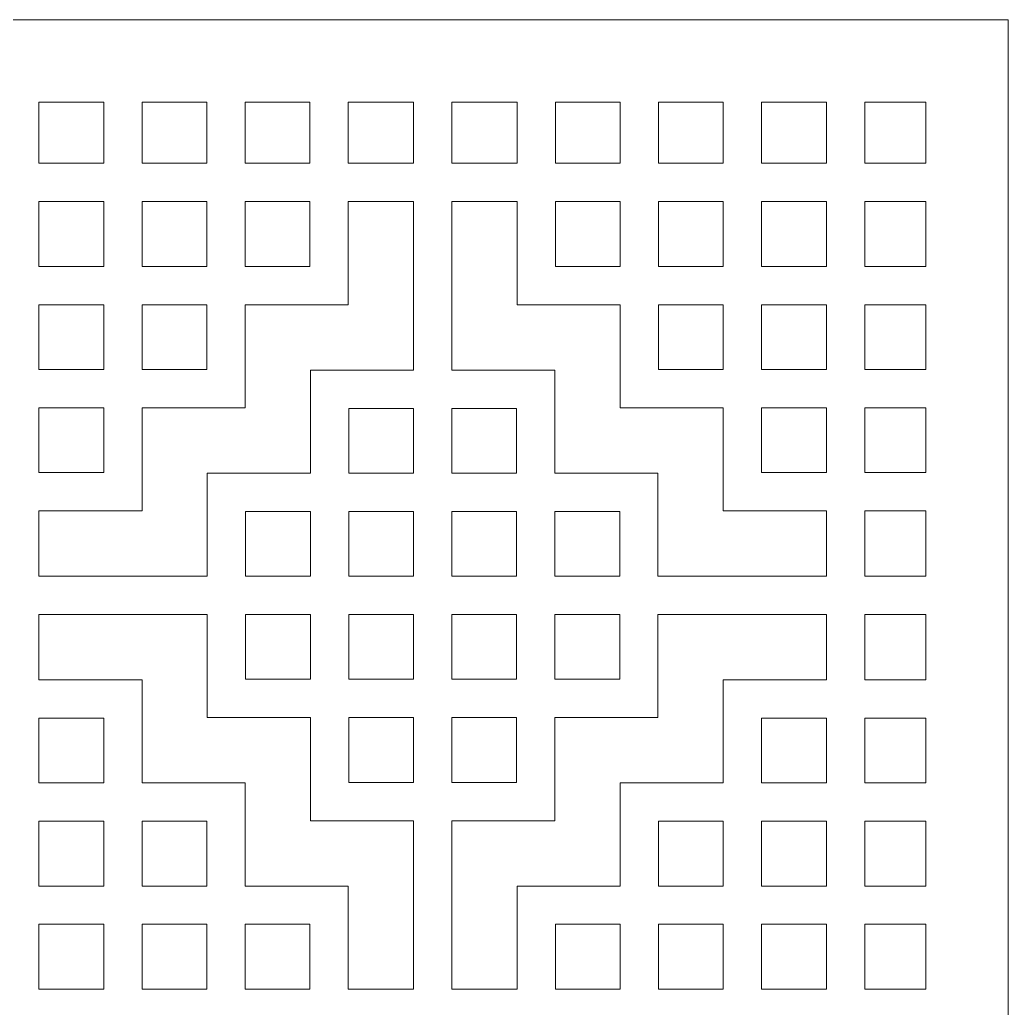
# Model space of a CAD drawing. Header units: centimetres. Extents: x -14.3 to -1.9, y 3.5 to 9.5.
# Drawn here: x -11.345 to -8.343, y 6.497 to 9.5 of the extents above; entities that cross this region are included whole.
import ezdxf

# ---------------------------------------------------------------- set-up
doc = ezdxf.new("R2010")
doc.units = ezdxf.units.CM
doc.header["$MEASUREMENT"] = 0
doc.layers.add('layer 1', color=7, linetype='Continuous')

msp = doc.modelspace()

# ---------------------------------------------------------------- linework, layer by layer
at = {"layer": 'layer 1', "color": 250, "lineweight": 9}
for points, knots in [([(-14.34773, 9.5), (-14.34773, 9.5), (-8.3426, 9.5), (-8.3426, 9.5), (-8.3426, 9.5), (-8.3426, 9.5), (-8.3426, 3.49487), (-8.3426, 3.49487), (-8.3426, 3.49487), (-8.3426, 3.49487), (-14.34773, 3.49487), (-14.34773, 3.49487), (-14.34773, 3.49487), (-14.34773, 3.49487), (-14.34773, 9.5), (-14.34773, 9.5)], [0, 0, 0, 0, 0.2, 0.2, 0.2, 0.2, 0.4, 0.4, 0.4, 0.4, 0.6, 0.6, 0.6, 0.6, 1, 1, 1, 1]), ([(-11.28699, 9.24979), (-11.28699, 9.24979), (-11.28699, 9.06394), (-11.28699, 9.06394), (-11.28699, 9.06394), (-11.28699, 9.06394), (-11.09019, 9.06394), (-11.09019, 9.06394), (-11.09019, 9.06394), (-11.09019, 9.06394), (-11.09019, 9.24979), (-11.09019, 9.24979), (-11.09019, 9.24979), (-11.09019, 9.24979), (-11.28699, 9.24979), (-11.28699, 9.24979)], [0, 0, 0, 0, 0.2, 0.2, 0.2, 0.2, 0.4, 0.4, 0.4, 0.4, 0.6, 0.6, 0.6, 0.6, 1, 1, 1, 1]), ([(-10.97386, 9.24979), (-10.97386, 9.24979), (-10.97386, 9.06394), (-10.97386, 9.06394), (-10.97386, 9.06394), (-10.97386, 9.06394), (-10.77706, 9.06394), (-10.77706, 9.06394), (-10.77706, 9.06394), (-10.77706, 9.06394), (-10.77706, 9.24979), (-10.77706, 9.24979), (-10.77706, 9.24979), (-10.77706, 9.24979), (-10.97386, 9.24979), (-10.97386, 9.24979)], [0, 0, 0, 0, 0.2, 0.2, 0.2, 0.2, 0.4, 0.4, 0.4, 0.4, 0.6, 0.6, 0.6, 0.6, 1, 1, 1, 1]), ([(-10.66073, 9.24979), (-10.66073, 9.24979), (-10.66073, 9.06394), (-10.66073, 9.06394), (-10.66073, 9.06394), (-10.66073, 9.06394), (-10.46393, 9.06394), (-10.46393, 9.06394), (-10.46393, 9.06394), (-10.46393, 9.06394), (-10.46393, 9.24979), (-10.46393, 9.24979), (-10.46393, 9.24979), (-10.46393, 9.24979), (-10.66073, 9.24979), (-10.66073, 9.24979)], [0, 0, 0, 0, 0.2, 0.2, 0.2, 0.2, 0.4, 0.4, 0.4, 0.4, 0.6, 0.6, 0.6, 0.6, 1, 1, 1, 1]), ([(-10.3476, 9.24979), (-10.3476, 9.24979), (-10.3476, 9.06394), (-10.3476, 9.06394), (-10.3476, 9.06394), (-10.3476, 9.06394), (-10.14916, 9.06394), (-10.14916, 9.06394), (-10.14916, 9.06394), (-10.14916, 9.06394), (-10.14916, 9.24979), (-10.14916, 9.24979), (-10.14916, 9.24979), (-10.14916, 9.24979), (-10.3476, 9.24979), (-10.3476, 9.24979)], [0, 0, 0, 0, 0.2, 0.2, 0.2, 0.2, 0.4, 0.4, 0.4, 0.4, 0.6, 0.6, 0.6, 0.6, 1, 1, 1, 1]), ([(-10.03283, 9.24979), (-10.03283, 9.24979), (-10.03283, 9.06394), (-10.03283, 9.06394), (-10.03283, 9.06394), (-10.03283, 9.06394), (-9.83436, 9.06394), (-9.83436, 9.06394), (-9.83436, 9.06394), (-9.83436, 9.06394), (-9.83436, 9.24979), (-9.83436, 9.24979), (-9.83436, 9.24979), (-9.83436, 9.24979), (-10.03283, 9.24979), (-10.03283, 9.24979)], [0, 0, 0, 0, 0.2, 0.2, 0.2, 0.2, 0.4, 0.4, 0.4, 0.4, 0.6, 0.6, 0.6, 0.6, 1, 1, 1, 1]), ([(-9.71803, 9.24979), (-9.71803, 9.24979), (-9.71803, 9.06394), (-9.71803, 9.06394), (-9.71803, 9.06394), (-9.71803, 9.06394), (-9.52123, 9.06394), (-9.52123, 9.06394), (-9.52123, 9.06394), (-9.52123, 9.06394), (-9.52123, 9.24979), (-9.52123, 9.24979), (-9.52123, 9.24979), (-9.52123, 9.24979), (-9.71803, 9.24979), (-9.71803, 9.24979)], [0, 0, 0, 0, 0.2, 0.2, 0.2, 0.2, 0.4, 0.4, 0.4, 0.4, 0.6, 0.6, 0.6, 0.6, 1, 1, 1, 1]), ([(-9.40491, 9.24979), (-9.40491, 9.24979), (-9.40491, 9.06394), (-9.40491, 9.06394), (-9.40491, 9.06394), (-9.40491, 9.06394), (-9.20811, 9.06394), (-9.20811, 9.06394), (-9.20811, 9.06394), (-9.20811, 9.06394), (-9.20811, 9.24979), (-9.20811, 9.24979), (-9.20811, 9.24979), (-9.20811, 9.24979), (-9.40491, 9.24979), (-9.40491, 9.24979)], [0, 0, 0, 0, 0.2, 0.2, 0.2, 0.2, 0.4, 0.4, 0.4, 0.4, 0.6, 0.6, 0.6, 0.6, 1, 1, 1, 1]), ([(-9.09178, 9.24979), (-9.09178, 9.24979), (-9.09178, 9.06394), (-9.09178, 9.06394), (-9.09178, 9.06394), (-9.09178, 9.06394), (-8.89499, 9.06394), (-8.89499, 9.06394), (-8.89499, 9.06394), (-8.89499, 9.06394), (-8.89499, 9.24979), (-8.89499, 9.24979), (-8.89499, 9.24979), (-8.89499, 9.24979), (-9.09178, 9.24979), (-9.09178, 9.24979)], [0, 0, 0, 0, 0.2, 0.2, 0.2, 0.2, 0.4, 0.4, 0.4, 0.4, 0.6, 0.6, 0.6, 0.6, 1, 1, 1, 1]), ([(-8.77865, 9.24979), (-8.77865, 9.24979), (-8.77865, 9.06394), (-8.77865, 9.06394), (-8.77865, 9.06394), (-8.77865, 9.06394), (-8.59281, 9.06394), (-8.59281, 9.06394), (-8.59281, 9.06394), (-8.59281, 9.06394), (-8.59281, 9.24979), (-8.59281, 9.24979), (-8.59281, 9.24979), (-8.59281, 9.24979), (-8.77865, 9.24979), (-8.77865, 9.24979)], [0, 0, 0, 0, 0.2, 0.2, 0.2, 0.2, 0.4, 0.4, 0.4, 0.4, 0.6, 0.6, 0.6, 0.6, 1, 1, 1, 1]), ([(-10.71725, 8.1229), (-10.71725, 8.1229), (-10.46229, 8.1229), (-10.46229, 8.1229), (-10.46229, 8.1229), (-10.46229, 8.1229), (-10.46229, 8.37786), (-10.46229, 8.37786), (-10.46229, 8.37786), (-10.46229, 8.37786), (-10.46229, 8.43602), (-10.46229, 8.43602), (-10.46229, 8.43602), (-10.46229, 8.43602), (-10.40412, 8.43602), (-10.40412, 8.43602), (-10.40412, 8.43602), (-10.40412, 8.43602), (-10.14916, 8.43602), (-10.14916, 8.43602), (-10.14916, 8.43602), (-10.14916, 8.43602), (-10.14916, 8.94761), (-10.14916, 8.94761), (-10.14916, 8.94761), (-10.14916, 8.94761), (-10.3476, 8.94761), (-10.3476, 8.94761), (-10.3476, 8.94761), (-10.3476, 8.94761), (-10.3476, 8.94759), (-10.3476, 8.94759), (-10.3476, 8.94759), (-10.3476, 8.94759), (-10.3476, 8.69263), (-10.3476, 8.69263), (-10.3476, 8.69263), (-10.3476, 8.69263), (-10.3476, 8.63447), (-10.3476, 8.63447), (-10.3476, 8.63447), (-10.3476, 8.63447), (-10.40577, 8.63447), (-10.40577, 8.63447), (-10.40577, 8.63447), (-10.40577, 8.63447), (-10.66073, 8.63447), (-10.66073, 8.63447), (-10.66073, 8.63447), (-10.66073, 8.63447), (-10.66073, 8.3795), (-10.66073, 8.3795), (-10.66073, 8.3795), (-10.66073, 8.3795), (-10.66073, 8.32134), (-10.66073, 8.32134), (-10.66073, 8.32134), (-10.66073, 8.32134), (-10.7189, 8.32134), (-10.7189, 8.32134), (-10.7189, 8.32134), (-10.7189, 8.32134), (-10.97386, 8.32134), (-10.97386, 8.32134), (-10.97386, 8.32134), (-10.97386, 8.32134), (-10.97386, 8.06638), (-10.97386, 8.06638), (-10.97386, 8.06638), (-10.97386, 8.06638), (-10.97386, 8.00821), (-10.97386, 8.00821), (-10.97386, 8.00821), (-10.97386, 8.00821), (-11.03202, 8.00821), (-11.03202, 8.00821), (-11.03202, 8.00821), (-11.03202, 8.00821), (-11.28699, 8.00821), (-11.28699, 8.00821), (-11.28699, 8.00821), (-11.28699, 8.00821), (-11.287, 8.00821), (-11.287, 8.00821), (-11.287, 8.00821), (-11.287, 8.00821), (-11.287, 7.80977), (-11.287, 7.80977), (-11.287, 7.80977), (-11.287, 7.80977), (-10.77542, 7.80977), (-10.77542, 7.80977), (-10.77542, 7.80977), (-10.77542, 7.80977), (-10.77542, 8.06473), (-10.77542, 8.06473), (-10.77542, 8.06473), (-10.77542, 8.06473), (-10.77542, 8.1229), (-10.77542, 8.1229), (-10.77542, 8.1229), (-10.77542, 8.1229), (-10.71725, 8.1229), (-10.71725, 8.1229)], [0, 0, 0, 0, 0.037037, 0.037037, 0.037037, 0.037037, 0.0740741, 0.0740741, 0.0740741, 0.0740741, 0.1111111, 0.1111111, 0.1111111, 0.1111111, 0.1481481, 0.1481481, 0.1481481, 0.1481481, 0.1851852, 0.1851852, 0.1851852, 0.1851852, 0.2222222, 0.2222222, 0.2222222, 0.2222222, 0.2592593, 0.2592593, 0.2592593, 0.2592593, 0.2962963, 0.2962963, 0.2962963, 0.2962963, 0.3333333, 0.3333333, 0.3333333, 0.3333333, 0.3703704, 0.3703704, 0.3703704, 0.3703704, 0.4074074, 0.4074074, 0.4074074, 0.4074074, 0.4444444, 0.4444444, 0.4444444, 0.4444444, 0.4814815, 0.4814815, 0.4814815, 0.4814815, 0.5185185, 0.5185185, 0.5185185, 0.5185185, 0.5555556, 0.5555556, 0.5555556, 0.5555556, 0.5925926, 0.5925926, 0.5925926, 0.5925926, 0.6296296, 0.6296296, 0.6296296, 0.6296296, 0.6666667, 0.6666667, 0.6666667, 0.6666667, 0.7037037, 0.7037037, 0.7037037, 0.7037037, 0.7407407, 0.7407407, 0.7407407, 0.7407407, 0.7777778, 0.7777778, 0.7777778, 0.7777778, 0.8148148, 0.8148148, 0.8148148, 0.8148148, 0.8518519, 0.8518519, 0.8518519, 0.8518519, 0.8888889, 0.8888889, 0.8888889, 0.8888889, 0.9259259, 0.9259259, 0.9259259, 0.9259259, 1, 1, 1, 1]), ([(-11.28699, 8.94759), (-11.28699, 8.94759), (-11.28699, 8.7508), (-11.28699, 8.7508), (-11.28699, 8.7508), (-11.28699, 8.7508), (-11.09019, 8.7508), (-11.09019, 8.7508), (-11.09019, 8.7508), (-11.09019, 8.7508), (-11.09019, 8.94759), (-11.09019, 8.94759), (-11.09019, 8.94759), (-11.09019, 8.94759), (-11.28699, 8.94759), (-11.28699, 8.94759)], [0, 0, 0, 0, 0.2, 0.2, 0.2, 0.2, 0.4, 0.4, 0.4, 0.4, 0.6, 0.6, 0.6, 0.6, 1, 1, 1, 1]), ([(-10.77706, 8.94759), (-10.77706, 8.94759), (-10.97386, 8.94759), (-10.97386, 8.94759), (-10.97386, 8.94759), (-10.97386, 8.94759), (-10.97386, 8.7508), (-10.97386, 8.7508), (-10.97386, 8.7508), (-10.97386, 8.7508), (-10.77706, 8.7508), (-10.77706, 8.7508), (-10.77706, 8.7508), (-10.77706, 8.7508), (-10.77706, 8.94759), (-10.77706, 8.94759)], [0, 0, 0, 0, 0.2, 0.2, 0.2, 0.2, 0.4, 0.4, 0.4, 0.4, 0.6, 0.6, 0.6, 0.6, 1, 1, 1, 1]), ([(-10.46393, 8.94759), (-10.46393, 8.94759), (-10.66073, 8.94759), (-10.66073, 8.94759), (-10.66073, 8.94759), (-10.66073, 8.94759), (-10.66073, 8.7508), (-10.66073, 8.7508), (-10.66073, 8.7508), (-10.66073, 8.7508), (-10.46393, 8.7508), (-10.46393, 8.7508), (-10.46393, 8.7508), (-10.46393, 8.7508), (-10.46393, 8.94759), (-10.46393, 8.94759)], [0, 0, 0, 0, 0.2, 0.2, 0.2, 0.2, 0.4, 0.4, 0.4, 0.4, 0.6, 0.6, 0.6, 0.6, 1, 1, 1, 1]), ([(-9.7197, 8.1229), (-9.7197, 8.1229), (-9.46474, 8.1229), (-9.46474, 8.1229), (-9.46474, 8.1229), (-9.46474, 8.1229), (-9.40657, 8.1229), (-9.40657, 8.1229), (-9.40657, 8.1229), (-9.40657, 8.1229), (-9.40657, 8.06473), (-9.40657, 8.06473), (-9.40657, 8.06473), (-9.40657, 8.06473), (-9.40657, 7.80977), (-9.40657, 7.80977), (-9.40657, 7.80977), (-9.40657, 7.80977), (-8.89499, 7.80977), (-8.89499, 7.80977), (-8.89499, 7.80977), (-8.89499, 7.80977), (-8.89499, 8.00821), (-8.89499, 8.00821), (-8.89499, 8.00821), (-8.89499, 8.00821), (-9.14994, 8.00821), (-9.14994, 8.00821), (-9.14994, 8.00821), (-9.14994, 8.00821), (-9.20811, 8.00821), (-9.20811, 8.00821), (-9.20811, 8.00821), (-9.20811, 8.00821), (-9.20811, 8.06638), (-9.20811, 8.06638), (-9.20811, 8.06638), (-9.20811, 8.06638), (-9.20811, 8.32134), (-9.20811, 8.32134), (-9.20811, 8.32134), (-9.20811, 8.32134), (-9.46307, 8.32134), (-9.46307, 8.32134), (-9.46307, 8.32134), (-9.46307, 8.32134), (-9.52123, 8.32134), (-9.52123, 8.32134), (-9.52123, 8.32134), (-9.52123, 8.32134), (-9.52123, 8.3795), (-9.52123, 8.3795), (-9.52123, 8.3795), (-9.52123, 8.3795), (-9.52123, 8.63447), (-9.52123, 8.63447), (-9.52123, 8.63447), (-9.52123, 8.63447), (-9.7762, 8.63447), (-9.7762, 8.63447), (-9.7762, 8.63447), (-9.7762, 8.63447), (-9.83436, 8.63447), (-9.83436, 8.63447), (-9.83436, 8.63447), (-9.83436, 8.63447), (-9.83436, 8.69263), (-9.83436, 8.69263), (-9.83436, 8.69263), (-9.83436, 8.69263), (-9.83436, 8.94759), (-9.83436, 8.94759), (-9.83436, 8.94759), (-9.83436, 8.94759), (-9.83436, 8.94761), (-9.83436, 8.94761), (-9.83436, 8.94761), (-9.83436, 8.94761), (-10.03283, 8.94761), (-10.03283, 8.94761), (-10.03283, 8.94761), (-10.03283, 8.94761), (-10.03283, 8.43602), (-10.03283, 8.43602), (-10.03283, 8.43602), (-10.03283, 8.43602), (-9.77787, 8.43602), (-9.77787, 8.43602), (-9.77787, 8.43602), (-9.77787, 8.43602), (-9.7197, 8.43602), (-9.7197, 8.43602), (-9.7197, 8.43602), (-9.7197, 8.43602), (-9.7197, 8.37786), (-9.7197, 8.37786), (-9.7197, 8.37786), (-9.7197, 8.37786), (-9.7197, 8.1229), (-9.7197, 8.1229)], [0, 0, 0, 0, 0.0384615, 0.0384615, 0.0384615, 0.0384615, 0.0769231, 0.0769231, 0.0769231, 0.0769231, 0.1153846, 0.1153846, 0.1153846, 0.1153846, 0.1538462, 0.1538462, 0.1538462, 0.1538462, 0.1923077, 0.1923077, 0.1923077, 0.1923077, 0.2307692, 0.2307692, 0.2307692, 0.2307692, 0.2692308, 0.2692308, 0.2692308, 0.2692308, 0.3076923, 0.3076923, 0.3076923, 0.3076923, 0.3461538, 0.3461538, 0.3461538, 0.3461538, 0.3846154, 0.3846154, 0.3846154, 0.3846154, 0.4230769, 0.4230769, 0.4230769, 0.4230769, 0.4615385, 0.4615385, 0.4615385, 0.4615385, 0.5, 0.5, 0.5, 0.5, 0.5384615, 0.5384615, 0.5384615, 0.5384615, 0.5769231, 0.5769231, 0.5769231, 0.5769231, 0.6153846, 0.6153846, 0.6153846, 0.6153846, 0.6538462, 0.6538462, 0.6538462, 0.6538462, 0.6923077, 0.6923077, 0.6923077, 0.6923077, 0.7307692, 0.7307692, 0.7307692, 0.7307692, 0.7692308, 0.7692308, 0.7692308, 0.7692308, 0.8076923, 0.8076923, 0.8076923, 0.8076923, 0.8461538, 0.8461538, 0.8461538, 0.8461538, 0.8846154, 0.8846154, 0.8846154, 0.8846154, 0.9230769, 0.9230769, 0.9230769, 0.9230769, 1, 1, 1, 1]), ([(-9.52123, 8.94759), (-9.52123, 8.94759), (-9.71803, 8.94759), (-9.71803, 8.94759), (-9.71803, 8.94759), (-9.71803, 8.94759), (-9.71803, 8.7508), (-9.71803, 8.7508), (-9.71803, 8.7508), (-9.71803, 8.7508), (-9.52123, 8.7508), (-9.52123, 8.7508), (-9.52123, 8.7508), (-9.52123, 8.7508), (-9.52123, 8.94759), (-9.52123, 8.94759)], [0, 0, 0, 0, 0.2, 0.2, 0.2, 0.2, 0.4, 0.4, 0.4, 0.4, 0.6, 0.6, 0.6, 0.6, 1, 1, 1, 1]), ([(-9.20811, 8.94759), (-9.20811, 8.94759), (-9.40491, 8.94759), (-9.40491, 8.94759), (-9.40491, 8.94759), (-9.40491, 8.94759), (-9.40491, 8.7508), (-9.40491, 8.7508), (-9.40491, 8.7508), (-9.40491, 8.7508), (-9.20811, 8.7508), (-9.20811, 8.7508), (-9.20811, 8.7508), (-9.20811, 8.7508), (-9.20811, 8.94759), (-9.20811, 8.94759)], [0, 0, 0, 0, 0.2, 0.2, 0.2, 0.2, 0.4, 0.4, 0.4, 0.4, 0.6, 0.6, 0.6, 0.6, 1, 1, 1, 1]), ([(-8.89499, 8.7508), (-8.89499, 8.7508), (-8.89499, 8.94759), (-8.89499, 8.94759), (-8.89499, 8.94759), (-8.89499, 8.94759), (-9.09178, 8.94759), (-9.09178, 8.94759), (-9.09178, 8.94759), (-9.09178, 8.94759), (-9.09178, 8.7508), (-9.09178, 8.7508), (-9.09178, 8.7508), (-9.09178, 8.7508), (-8.89499, 8.7508), (-8.89499, 8.7508)], [0, 0, 0, 0, 0.2, 0.2, 0.2, 0.2, 0.4, 0.4, 0.4, 0.4, 0.6, 0.6, 0.6, 0.6, 1, 1, 1, 1]), ([(-8.59281, 8.94759), (-8.59281, 8.94759), (-8.77865, 8.94759), (-8.77865, 8.94759), (-8.77865, 8.94759), (-8.77865, 8.94759), (-8.77865, 8.7508), (-8.77865, 8.7508), (-8.77865, 8.7508), (-8.77865, 8.7508), (-8.59281, 8.7508), (-8.59281, 8.7508), (-8.59281, 8.7508), (-8.59281, 8.7508), (-8.59281, 8.94759), (-8.59281, 8.94759)], [0, 0, 0, 0, 0.2, 0.2, 0.2, 0.2, 0.4, 0.4, 0.4, 0.4, 0.6, 0.6, 0.6, 0.6, 1, 1, 1, 1]), ([(-11.28699, 8.63447), (-11.28699, 8.63447), (-11.28699, 8.43767), (-11.28699, 8.43767), (-11.28699, 8.43767), (-11.28699, 8.43767), (-11.09019, 8.43767), (-11.09019, 8.43767), (-11.09019, 8.43767), (-11.09019, 8.43767), (-11.09019, 8.63447), (-11.09019, 8.63447), (-11.09019, 8.63447), (-11.09019, 8.63447), (-11.28699, 8.63447), (-11.28699, 8.63447)], [0, 0, 0, 0, 0.2, 0.2, 0.2, 0.2, 0.4, 0.4, 0.4, 0.4, 0.6, 0.6, 0.6, 0.6, 1, 1, 1, 1]), ([(-10.97386, 8.63447), (-10.97386, 8.63447), (-10.97386, 8.43767), (-10.97386, 8.43767), (-10.97386, 8.43767), (-10.97386, 8.43767), (-10.77706, 8.43767), (-10.77706, 8.43767), (-10.77706, 8.43767), (-10.77706, 8.43767), (-10.77706, 8.63447), (-10.77706, 8.63447), (-10.77706, 8.63447), (-10.77706, 8.63447), (-10.97386, 8.63447), (-10.97386, 8.63447)], [0, 0, 0, 0, 0.2, 0.2, 0.2, 0.2, 0.4, 0.4, 0.4, 0.4, 0.6, 0.6, 0.6, 0.6, 1, 1, 1, 1]), ([(-9.20811, 8.43767), (-9.20811, 8.43767), (-9.20811, 8.63447), (-9.20811, 8.63447), (-9.20811, 8.63447), (-9.20811, 8.63447), (-9.40491, 8.63447), (-9.40491, 8.63447), (-9.40491, 8.63447), (-9.40491, 8.63447), (-9.40491, 8.43767), (-9.40491, 8.43767), (-9.40491, 8.43767), (-9.40491, 8.43767), (-9.20811, 8.43767), (-9.20811, 8.43767)], [0, 0, 0, 0, 0.2, 0.2, 0.2, 0.2, 0.4, 0.4, 0.4, 0.4, 0.6, 0.6, 0.6, 0.6, 1, 1, 1, 1]), ([(-8.89499, 8.43767), (-8.89499, 8.43767), (-8.89499, 8.63447), (-8.89499, 8.63447), (-8.89499, 8.63447), (-8.89499, 8.63447), (-9.09178, 8.63447), (-9.09178, 8.63447), (-9.09178, 8.63447), (-9.09178, 8.63447), (-9.09178, 8.43767), (-9.09178, 8.43767), (-9.09178, 8.43767), (-9.09178, 8.43767), (-8.89499, 8.43767), (-8.89499, 8.43767)], [0, 0, 0, 0, 0.2, 0.2, 0.2, 0.2, 0.4, 0.4, 0.4, 0.4, 0.6, 0.6, 0.6, 0.6, 1, 1, 1, 1]), ([(-8.59281, 8.63447), (-8.59281, 8.63447), (-8.77865, 8.63447), (-8.77865, 8.63447), (-8.77865, 8.63447), (-8.77865, 8.63447), (-8.77865, 8.43767), (-8.77865, 8.43767), (-8.77865, 8.43767), (-8.77865, 8.43767), (-8.59281, 8.43767), (-8.59281, 8.43767), (-8.59281, 8.43767), (-8.59281, 8.43767), (-8.59281, 8.63447), (-8.59281, 8.63447)], [0, 0, 0, 0, 0.2, 0.2, 0.2, 0.2, 0.4, 0.4, 0.4, 0.4, 0.6, 0.6, 0.6, 0.6, 1, 1, 1, 1]), ([(-11.28699, 8.32134), (-11.28699, 8.32134), (-11.28699, 8.12454), (-11.28699, 8.12454), (-11.28699, 8.12454), (-11.28699, 8.12454), (-11.09019, 8.12454), (-11.09019, 8.12454), (-11.09019, 8.12454), (-11.09019, 8.12454), (-11.09019, 8.32134), (-11.09019, 8.32134), (-11.09019, 8.32134), (-11.09019, 8.32134), (-11.28699, 8.32134), (-11.28699, 8.32134)], [0, 0, 0, 0, 0.2, 0.2, 0.2, 0.2, 0.4, 0.4, 0.4, 0.4, 0.6, 0.6, 0.6, 0.6, 1, 1, 1, 1]), ([(-10.34596, 8.1229), (-10.34596, 8.1229), (-10.14916, 8.1229), (-10.14916, 8.1229), (-10.14916, 8.1229), (-10.14916, 8.1229), (-10.14916, 8.31969), (-10.14916, 8.31969), (-10.14916, 8.31969), (-10.14916, 8.31969), (-10.34596, 8.31969), (-10.34596, 8.31969), (-10.34596, 8.31969), (-10.34596, 8.31969), (-10.34596, 8.1229), (-10.34596, 8.1229)], [0, 0, 0, 0, 0.2, 0.2, 0.2, 0.2, 0.4, 0.4, 0.4, 0.4, 0.6, 0.6, 0.6, 0.6, 1, 1, 1, 1]), ([(-10.03283, 8.1229), (-10.03283, 8.1229), (-9.83603, 8.1229), (-9.83603, 8.1229), (-9.83603, 8.1229), (-9.83603, 8.1229), (-9.83603, 8.1229), (-9.83603, 8.1229), (-9.83603, 8.1229), (-9.83603, 8.1229), (-9.83603, 8.31969), (-9.83603, 8.31969), (-9.83603, 8.31969), (-9.83603, 8.31969), (-10.03283, 8.31969), (-10.03283, 8.31969), (-10.03283, 8.31969), (-10.03283, 8.31969), (-10.03283, 8.1229), (-10.03283, 8.1229)], [0, 0, 0, 0, 0.1666667, 0.1666667, 0.1666667, 0.1666667, 0.3333333, 0.3333333, 0.3333333, 0.3333333, 0.5, 0.5, 0.5, 0.5, 0.6666667, 0.6666667, 0.6666667, 0.6666667, 1, 1, 1, 1]), ([(-8.89499, 8.12454), (-8.89499, 8.12454), (-8.89499, 8.32134), (-8.89499, 8.32134), (-8.89499, 8.32134), (-8.89499, 8.32134), (-9.09178, 8.32134), (-9.09178, 8.32134), (-9.09178, 8.32134), (-9.09178, 8.32134), (-9.09178, 8.12454), (-9.09178, 8.12454), (-9.09178, 8.12454), (-9.09178, 8.12454), (-8.89499, 8.12454), (-8.89499, 8.12454)], [0, 0, 0, 0, 0.2, 0.2, 0.2, 0.2, 0.4, 0.4, 0.4, 0.4, 0.6, 0.6, 0.6, 0.6, 1, 1, 1, 1]), ([(-8.59281, 8.32134), (-8.59281, 8.32134), (-8.77865, 8.32134), (-8.77865, 8.32134), (-8.77865, 8.32134), (-8.77865, 8.32134), (-8.77865, 8.12454), (-8.77865, 8.12454), (-8.77865, 8.12454), (-8.77865, 8.12454), (-8.59281, 8.12454), (-8.59281, 8.12454), (-8.59281, 8.12454), (-8.59281, 8.12454), (-8.59281, 8.32134), (-8.59281, 8.32134)], [0, 0, 0, 0, 0.2, 0.2, 0.2, 0.2, 0.4, 0.4, 0.4, 0.4, 0.6, 0.6, 0.6, 0.6, 1, 1, 1, 1]), ([(-10.46229, 7.80977), (-10.46229, 7.80977), (-10.46229, 8.00657), (-10.46229, 8.00657), (-10.46229, 8.00657), (-10.46229, 8.00657), (-10.65909, 8.00657), (-10.65909, 8.00657), (-10.65909, 8.00657), (-10.65909, 8.00657), (-10.65909, 7.80977), (-10.65909, 7.80977), (-10.65909, 7.80977), (-10.65909, 7.80977), (-10.46229, 7.80977), (-10.46229, 7.80977)], [0, 0, 0, 0, 0.2, 0.2, 0.2, 0.2, 0.4, 0.4, 0.4, 0.4, 0.6, 0.6, 0.6, 0.6, 1, 1, 1, 1]), ([(-10.34596, 7.80977), (-10.34596, 7.80977), (-10.14916, 7.80977), (-10.14916, 7.80977), (-10.14916, 7.80977), (-10.14916, 7.80977), (-10.14916, 8.00657), (-10.14916, 8.00657), (-10.14916, 8.00657), (-10.14916, 8.00657), (-10.34596, 8.00657), (-10.34596, 8.00657), (-10.34596, 8.00657), (-10.34596, 8.00657), (-10.34596, 7.80977), (-10.34596, 7.80977)], [0, 0, 0, 0, 0.2, 0.2, 0.2, 0.2, 0.4, 0.4, 0.4, 0.4, 0.6, 0.6, 0.6, 0.6, 1, 1, 1, 1]), ([(-10.03283, 7.80977), (-10.03283, 7.80977), (-9.83603, 7.80977), (-9.83603, 7.80977), (-9.83603, 7.80977), (-9.83603, 7.80977), (-9.83603, 8.00657), (-9.83603, 8.00657), (-9.83603, 8.00657), (-9.83603, 8.00657), (-10.03283, 8.00657), (-10.03283, 8.00657), (-10.03283, 8.00657), (-10.03283, 8.00657), (-10.03283, 7.80977), (-10.03283, 7.80977)], [0, 0, 0, 0, 0.2, 0.2, 0.2, 0.2, 0.4, 0.4, 0.4, 0.4, 0.6, 0.6, 0.6, 0.6, 1, 1, 1, 1]), ([(-9.7197, 8.00657), (-9.7197, 8.00657), (-9.7197, 7.80977), (-9.7197, 7.80977), (-9.7197, 7.80977), (-9.7197, 7.80977), (-9.5229, 7.80977), (-9.5229, 7.80977), (-9.5229, 7.80977), (-9.5229, 7.80977), (-9.5229, 8.00657), (-9.5229, 8.00657), (-9.5229, 8.00657), (-9.5229, 8.00657), (-9.7197, 8.00657), (-9.7197, 8.00657)], [0, 0, 0, 0, 0.2, 0.2, 0.2, 0.2, 0.4, 0.4, 0.4, 0.4, 0.6, 0.6, 0.6, 0.6, 1, 1, 1, 1]), ([(-8.59281, 8.00821), (-8.59281, 8.00821), (-8.77865, 8.00821), (-8.77865, 8.00821), (-8.77865, 8.00821), (-8.77865, 8.00821), (-8.77866, 8.00821), (-8.77866, 8.00821), (-8.77866, 8.00821), (-8.77866, 8.00821), (-8.77866, 7.80977), (-8.77866, 7.80977), (-8.77866, 7.80977), (-8.77866, 7.80977), (-8.59281, 7.80977), (-8.59281, 7.80977), (-8.59281, 7.80977), (-8.59281, 7.80977), (-8.59281, 8.00821), (-8.59281, 8.00821)], [0, 0, 0, 0, 0.1666667, 0.1666667, 0.1666667, 0.1666667, 0.3333333, 0.3333333, 0.3333333, 0.3333333, 0.5, 0.5, 0.5, 0.5, 0.6666667, 0.6666667, 0.6666667, 0.6666667, 1, 1, 1, 1]), ([(-10.46229, 7.38031), (-10.46229, 7.38031), (-10.71725, 7.38031), (-10.71725, 7.38031), (-10.71725, 7.38031), (-10.71725, 7.38031), (-10.77542, 7.38031), (-10.77542, 7.38031), (-10.77542, 7.38031), (-10.77542, 7.38031), (-10.77542, 7.43847), (-10.77542, 7.43847), (-10.77542, 7.43847), (-10.77542, 7.43847), (-10.77542, 7.69344), (-10.77542, 7.69344), (-10.77542, 7.69344), (-10.77542, 7.69344), (-11.287, 7.69344), (-11.287, 7.69344), (-11.287, 7.69344), (-11.287, 7.69344), (-11.287, 7.49497), (-11.287, 7.49497), (-11.287, 7.49497), (-11.287, 7.49497), (-11.28699, 7.49497), (-11.28699, 7.49497), (-11.28699, 7.49497), (-11.28699, 7.49497), (-11.03202, 7.49497), (-11.03202, 7.49497), (-11.03202, 7.49497), (-11.03202, 7.49497), (-10.97386, 7.49497), (-10.97386, 7.49497), (-10.97386, 7.49497), (-10.97386, 7.49497), (-10.97386, 7.4368), (-10.97386, 7.4368), (-10.97386, 7.4368), (-10.97386, 7.4368), (-10.97386, 7.18184), (-10.97386, 7.18184), (-10.97386, 7.18184), (-10.97386, 7.18184), (-10.7189, 7.18184), (-10.7189, 7.18184), (-10.7189, 7.18184), (-10.7189, 7.18184), (-10.66073, 7.18184), (-10.66073, 7.18184), (-10.66073, 7.18184), (-10.66073, 7.18184), (-10.66073, 7.12368), (-10.66073, 7.12368), (-10.66073, 7.12368), (-10.66073, 7.12368), (-10.66073, 6.86872), (-10.66073, 6.86872), (-10.66073, 6.86872), (-10.66073, 6.86872), (-10.40577, 6.86872), (-10.40577, 6.86872), (-10.40577, 6.86872), (-10.40577, 6.86872), (-10.3476, 6.86872), (-10.3476, 6.86872), (-10.3476, 6.86872), (-10.3476, 6.86872), (-10.3476, 6.81055), (-10.3476, 6.81055), (-10.3476, 6.81055), (-10.3476, 6.81055), (-10.3476, 6.5556), (-10.3476, 6.5556), (-10.3476, 6.5556), (-10.3476, 6.5556), (-10.14916, 6.5556), (-10.14916, 6.5556), (-10.14916, 6.5556), (-10.14916, 6.5556), (-10.14916, 7.06718), (-10.14916, 7.06718), (-10.14916, 7.06718), (-10.14916, 7.06718), (-10.40412, 7.06718), (-10.40412, 7.06718), (-10.40412, 7.06718), (-10.40412, 7.06718), (-10.46229, 7.06718), (-10.46229, 7.06718), (-10.46229, 7.06718), (-10.46229, 7.06718), (-10.46229, 7.12535), (-10.46229, 7.12535), (-10.46229, 7.12535), (-10.46229, 7.12535), (-10.46229, 7.38031), (-10.46229, 7.38031)], [0, 0, 0, 0, 0.0384615, 0.0384615, 0.0384615, 0.0384615, 0.0769231, 0.0769231, 0.0769231, 0.0769231, 0.1153846, 0.1153846, 0.1153846, 0.1153846, 0.1538462, 0.1538462, 0.1538462, 0.1538462, 0.1923077, 0.1923077, 0.1923077, 0.1923077, 0.2307692, 0.2307692, 0.2307692, 0.2307692, 0.2692308, 0.2692308, 0.2692308, 0.2692308, 0.3076923, 0.3076923, 0.3076923, 0.3076923, 0.3461538, 0.3461538, 0.3461538, 0.3461538, 0.3846154, 0.3846154, 0.3846154, 0.3846154, 0.4230769, 0.4230769, 0.4230769, 0.4230769, 0.4615385, 0.4615385, 0.4615385, 0.4615385, 0.5, 0.5, 0.5, 0.5, 0.5384615, 0.5384615, 0.5384615, 0.5384615, 0.5769231, 0.5769231, 0.5769231, 0.5769231, 0.6153846, 0.6153846, 0.6153846, 0.6153846, 0.6538462, 0.6538462, 0.6538462, 0.6538462, 0.6923077, 0.6923077, 0.6923077, 0.6923077, 0.7307692, 0.7307692, 0.7307692, 0.7307692, 0.7692308, 0.7692308, 0.7692308, 0.7692308, 0.8076923, 0.8076923, 0.8076923, 0.8076923, 0.8461538, 0.8461538, 0.8461538, 0.8461538, 0.8846154, 0.8846154, 0.8846154, 0.8846154, 0.9230769, 0.9230769, 0.9230769, 0.9230769, 1, 1, 1, 1]), ([(-10.46229, 7.49664), (-10.46229, 7.49664), (-10.46229, 7.69344), (-10.46229, 7.69344), (-10.46229, 7.69344), (-10.46229, 7.69344), (-10.65909, 7.69344), (-10.65909, 7.69344), (-10.65909, 7.69344), (-10.65909, 7.69344), (-10.65909, 7.49664), (-10.65909, 7.49664), (-10.65909, 7.49664), (-10.65909, 7.49664), (-10.46229, 7.49664), (-10.46229, 7.49664)], [0, 0, 0, 0, 0.2, 0.2, 0.2, 0.2, 0.4, 0.4, 0.4, 0.4, 0.6, 0.6, 0.6, 0.6, 1, 1, 1, 1]), ([(-10.14916, 7.69344), (-10.14916, 7.69344), (-10.34596, 7.69344), (-10.34596, 7.69344), (-10.34596, 7.69344), (-10.34596, 7.69344), (-10.34596, 7.49664), (-10.34596, 7.49664), (-10.34596, 7.49664), (-10.34596, 7.49664), (-10.14916, 7.49664), (-10.14916, 7.49664), (-10.14916, 7.49664), (-10.14916, 7.49664), (-10.14916, 7.69344), (-10.14916, 7.69344)], [0, 0, 0, 0, 0.2, 0.2, 0.2, 0.2, 0.4, 0.4, 0.4, 0.4, 0.6, 0.6, 0.6, 0.6, 1, 1, 1, 1]), ([(-9.83603, 7.69344), (-9.83603, 7.69344), (-10.03283, 7.69344), (-10.03283, 7.69344), (-10.03283, 7.69344), (-10.03283, 7.69344), (-10.03283, 7.49664), (-10.03283, 7.49664), (-10.03283, 7.49664), (-10.03283, 7.49664), (-9.83603, 7.49664), (-9.83603, 7.49664), (-9.83603, 7.49664), (-9.83603, 7.49664), (-9.83603, 7.69344), (-9.83603, 7.69344)], [0, 0, 0, 0, 0.2, 0.2, 0.2, 0.2, 0.4, 0.4, 0.4, 0.4, 0.6, 0.6, 0.6, 0.6, 1, 1, 1, 1]), ([(-9.46474, 7.38031), (-9.46474, 7.38031), (-9.7197, 7.38031), (-9.7197, 7.38031), (-9.7197, 7.38031), (-9.7197, 7.38031), (-9.7197, 7.12535), (-9.7197, 7.12535), (-9.7197, 7.12535), (-9.7197, 7.12535), (-9.7197, 7.06718), (-9.7197, 7.06718), (-9.7197, 7.06718), (-9.7197, 7.06718), (-9.77787, 7.06718), (-9.77787, 7.06718), (-9.77787, 7.06718), (-9.77787, 7.06718), (-10.03283, 7.06718), (-10.03283, 7.06718), (-10.03283, 7.06718), (-10.03283, 7.06718), (-10.03283, 6.5556), (-10.03283, 6.5556), (-10.03283, 6.5556), (-10.03283, 6.5556), (-9.83436, 6.5556), (-9.83436, 6.5556), (-9.83436, 6.5556), (-9.83436, 6.5556), (-9.83436, 6.81055), (-9.83436, 6.81055), (-9.83436, 6.81055), (-9.83436, 6.81055), (-9.83436, 6.86872), (-9.83436, 6.86872), (-9.83436, 6.86872), (-9.83436, 6.86872), (-9.7762, 6.86872), (-9.7762, 6.86872), (-9.7762, 6.86872), (-9.7762, 6.86872), (-9.52123, 6.86872), (-9.52123, 6.86872), (-9.52123, 6.86872), (-9.52123, 6.86872), (-9.52123, 7.12368), (-9.52123, 7.12368), (-9.52123, 7.12368), (-9.52123, 7.12368), (-9.52123, 7.18184), (-9.52123, 7.18184), (-9.52123, 7.18184), (-9.52123, 7.18184), (-9.46307, 7.18184), (-9.46307, 7.18184), (-9.46307, 7.18184), (-9.46307, 7.18184), (-9.20811, 7.18184), (-9.20811, 7.18184), (-9.20811, 7.18184), (-9.20811, 7.18184), (-9.20811, 7.4368), (-9.20811, 7.4368), (-9.20811, 7.4368), (-9.20811, 7.4368), (-9.20811, 7.49497), (-9.20811, 7.49497), (-9.20811, 7.49497), (-9.20811, 7.49497), (-9.14994, 7.49497), (-9.14994, 7.49497), (-9.14994, 7.49497), (-9.14994, 7.49497), (-8.89499, 7.49497), (-8.89499, 7.49497), (-8.89499, 7.49497), (-8.89499, 7.49497), (-8.89499, 7.69344), (-8.89499, 7.69344), (-8.89499, 7.69344), (-8.89499, 7.69344), (-9.40657, 7.69344), (-9.40657, 7.69344), (-9.40657, 7.69344), (-9.40657, 7.69344), (-9.40657, 7.43847), (-9.40657, 7.43847), (-9.40657, 7.43847), (-9.40657, 7.43847), (-9.40657, 7.38031), (-9.40657, 7.38031), (-9.40657, 7.38031), (-9.40657, 7.38031), (-9.46474, 7.38031), (-9.46474, 7.38031)], [0, 0, 0, 0, 0.04, 0.04, 0.04, 0.04, 0.08, 0.08, 0.08, 0.08, 0.12, 0.12, 0.12, 0.12, 0.16, 0.16, 0.16, 0.16, 0.2, 0.2, 0.2, 0.2, 0.24, 0.24, 0.24, 0.24, 0.28, 0.28, 0.28, 0.28, 0.32, 0.32, 0.32, 0.32, 0.36, 0.36, 0.36, 0.36, 0.4, 0.4, 0.4, 0.4, 0.44, 0.44, 0.44, 0.44, 0.48, 0.48, 0.48, 0.48, 0.52, 0.52, 0.52, 0.52, 0.56, 0.56, 0.56, 0.56, 0.6, 0.6, 0.6, 0.6, 0.64, 0.64, 0.64, 0.64, 0.68, 0.68, 0.68, 0.68, 0.72, 0.72, 0.72, 0.72, 0.76, 0.76, 0.76, 0.76, 0.8, 0.8, 0.8, 0.8, 0.84, 0.84, 0.84, 0.84, 0.88, 0.88, 0.88, 0.88, 0.92, 0.92, 0.92, 0.92, 1, 1, 1, 1]), ([(-9.7197, 7.69344), (-9.7197, 7.69344), (-9.7197, 7.49664), (-9.7197, 7.49664), (-9.7197, 7.49664), (-9.7197, 7.49664), (-9.5229, 7.49664), (-9.5229, 7.49664), (-9.5229, 7.49664), (-9.5229, 7.49664), (-9.5229, 7.69344), (-9.5229, 7.69344), (-9.5229, 7.69344), (-9.5229, 7.69344), (-9.7197, 7.69344), (-9.7197, 7.69344)], [0, 0, 0, 0, 0.2, 0.2, 0.2, 0.2, 0.4, 0.4, 0.4, 0.4, 0.6, 0.6, 0.6, 0.6, 1, 1, 1, 1]), ([(-8.59281, 7.69344), (-8.59281, 7.69344), (-8.77866, 7.69344), (-8.77866, 7.69344), (-8.77866, 7.69344), (-8.77866, 7.69344), (-8.77866, 7.49497), (-8.77866, 7.49497), (-8.77866, 7.49497), (-8.77866, 7.49497), (-8.77865, 7.49497), (-8.77865, 7.49497), (-8.77865, 7.49497), (-8.77865, 7.49497), (-8.59281, 7.49497), (-8.59281, 7.49497), (-8.59281, 7.49497), (-8.59281, 7.49497), (-8.59281, 7.69344), (-8.59281, 7.69344)], [0, 0, 0, 0, 0.1666667, 0.1666667, 0.1666667, 0.1666667, 0.3333333, 0.3333333, 0.3333333, 0.3333333, 0.5, 0.5, 0.5, 0.5, 0.6666667, 0.6666667, 0.6666667, 0.6666667, 1, 1, 1, 1]), ([(-11.28699, 7.37864), (-11.28699, 7.37864), (-11.28699, 7.18184), (-11.28699, 7.18184), (-11.28699, 7.18184), (-11.28699, 7.18184), (-11.09019, 7.18184), (-11.09019, 7.18184), (-11.09019, 7.18184), (-11.09019, 7.18184), (-11.09019, 7.37864), (-11.09019, 7.37864), (-11.09019, 7.37864), (-11.09019, 7.37864), (-11.28699, 7.37864), (-11.28699, 7.37864)], [0, 0, 0, 0, 0.2, 0.2, 0.2, 0.2, 0.4, 0.4, 0.4, 0.4, 0.6, 0.6, 0.6, 0.6, 1, 1, 1, 1]), ([(-10.14916, 7.38031), (-10.14916, 7.38031), (-10.34596, 7.38031), (-10.34596, 7.38031), (-10.34596, 7.38031), (-10.34596, 7.38031), (-10.34596, 7.18351), (-10.34596, 7.18351), (-10.34596, 7.18351), (-10.34596, 7.18351), (-10.14916, 7.18351), (-10.14916, 7.18351), (-10.14916, 7.18351), (-10.14916, 7.18351), (-10.14916, 7.38031), (-10.14916, 7.38031)], [0, 0, 0, 0, 0.2, 0.2, 0.2, 0.2, 0.4, 0.4, 0.4, 0.4, 0.6, 0.6, 0.6, 0.6, 1, 1, 1, 1]), ([(-9.83603, 7.38031), (-9.83603, 7.38031), (-9.83603, 7.38031), (-9.83603, 7.38031), (-9.83603, 7.38031), (-9.83603, 7.38031), (-10.03283, 7.38031), (-10.03283, 7.38031), (-10.03283, 7.38031), (-10.03283, 7.38031), (-10.03283, 7.18351), (-10.03283, 7.18351), (-10.03283, 7.18351), (-10.03283, 7.18351), (-9.83603, 7.18351), (-9.83603, 7.18351), (-9.83603, 7.18351), (-9.83603, 7.18351), (-9.83603, 7.38031), (-9.83603, 7.38031)], [0, 0, 0, 0, 0.1666667, 0.1666667, 0.1666667, 0.1666667, 0.3333333, 0.3333333, 0.3333333, 0.3333333, 0.5, 0.5, 0.5, 0.5, 0.6666667, 0.6666667, 0.6666667, 0.6666667, 1, 1, 1, 1]), ([(-8.89499, 7.18184), (-8.89499, 7.18184), (-8.89499, 7.37864), (-8.89499, 7.37864), (-8.89499, 7.37864), (-8.89499, 7.37864), (-9.09178, 7.37864), (-9.09178, 7.37864), (-9.09178, 7.37864), (-9.09178, 7.37864), (-9.09178, 7.18184), (-9.09178, 7.18184), (-9.09178, 7.18184), (-9.09178, 7.18184), (-8.89499, 7.18184), (-8.89499, 7.18184)], [0, 0, 0, 0, 0.2, 0.2, 0.2, 0.2, 0.4, 0.4, 0.4, 0.4, 0.6, 0.6, 0.6, 0.6, 1, 1, 1, 1]), ([(-8.59281, 7.37864), (-8.59281, 7.37864), (-8.77865, 7.37864), (-8.77865, 7.37864), (-8.77865, 7.37864), (-8.77865, 7.37864), (-8.77865, 7.18184), (-8.77865, 7.18184), (-8.77865, 7.18184), (-8.77865, 7.18184), (-8.59281, 7.18184), (-8.59281, 7.18184), (-8.59281, 7.18184), (-8.59281, 7.18184), (-8.59281, 7.37864), (-8.59281, 7.37864)], [0, 0, 0, 0, 0.2, 0.2, 0.2, 0.2, 0.4, 0.4, 0.4, 0.4, 0.6, 0.6, 0.6, 0.6, 1, 1, 1, 1]), ([(-11.28699, 7.06551), (-11.28699, 7.06551), (-11.28699, 6.86872), (-11.28699, 6.86872), (-11.28699, 6.86872), (-11.28699, 6.86872), (-11.09019, 6.86872), (-11.09019, 6.86872), (-11.09019, 6.86872), (-11.09019, 6.86872), (-11.09019, 7.06551), (-11.09019, 7.06551), (-11.09019, 7.06551), (-11.09019, 7.06551), (-11.28699, 7.06551), (-11.28699, 7.06551), (-11.28699, 7.06551), (-11.28699, 7.06551), (-11.28699, 7.06551), (-11.28699, 7.06551)], [0, 0, 0, 0, 0.1666667, 0.1666667, 0.1666667, 0.1666667, 0.3333333, 0.3333333, 0.3333333, 0.3333333, 0.5, 0.5, 0.5, 0.5, 0.6666667, 0.6666667, 0.6666667, 0.6666667, 1, 1, 1, 1]), ([(-10.97386, 7.06551), (-10.97386, 7.06551), (-10.97386, 6.86872), (-10.97386, 6.86872), (-10.97386, 6.86872), (-10.97386, 6.86872), (-10.77706, 6.86872), (-10.77706, 6.86872), (-10.77706, 6.86872), (-10.77706, 6.86872), (-10.77706, 7.06551), (-10.77706, 7.06551), (-10.77706, 7.06551), (-10.77706, 7.06551), (-10.97386, 7.06551), (-10.97386, 7.06551)], [0, 0, 0, 0, 0.2, 0.2, 0.2, 0.2, 0.4, 0.4, 0.4, 0.4, 0.6, 0.6, 0.6, 0.6, 1, 1, 1, 1]), ([(-9.20811, 6.86872), (-9.20811, 6.86872), (-9.20811, 7.06551), (-9.20811, 7.06551), (-9.20811, 7.06551), (-9.20811, 7.06551), (-9.40491, 7.06551), (-9.40491, 7.06551), (-9.40491, 7.06551), (-9.40491, 7.06551), (-9.40491, 6.86872), (-9.40491, 6.86872), (-9.40491, 6.86872), (-9.40491, 6.86872), (-9.20811, 6.86872), (-9.20811, 6.86872)], [0, 0, 0, 0, 0.2, 0.2, 0.2, 0.2, 0.4, 0.4, 0.4, 0.4, 0.6, 0.6, 0.6, 0.6, 1, 1, 1, 1]), ([(-8.89499, 6.86872), (-8.89499, 6.86872), (-8.89499, 7.06551), (-8.89499, 7.06551), (-8.89499, 7.06551), (-8.89499, 7.06551), (-9.09178, 7.06551), (-9.09178, 7.06551), (-9.09178, 7.06551), (-9.09178, 7.06551), (-9.09178, 6.86872), (-9.09178, 6.86872), (-9.09178, 6.86872), (-9.09178, 6.86872), (-8.89499, 6.86872), (-8.89499, 6.86872)], [0, 0, 0, 0, 0.2, 0.2, 0.2, 0.2, 0.4, 0.4, 0.4, 0.4, 0.6, 0.6, 0.6, 0.6, 1, 1, 1, 1]), ([(-8.59281, 7.06551), (-8.59281, 7.06551), (-8.77865, 7.06551), (-8.77865, 7.06551), (-8.77865, 7.06551), (-8.77865, 7.06551), (-8.77865, 6.86872), (-8.77865, 6.86872), (-8.77865, 6.86872), (-8.77865, 6.86872), (-8.59281, 6.86872), (-8.59281, 6.86872), (-8.59281, 6.86872), (-8.59281, 6.86872), (-8.59281, 7.06551), (-8.59281, 7.06551)], [0, 0, 0, 0, 0.2, 0.2, 0.2, 0.2, 0.4, 0.4, 0.4, 0.4, 0.6, 0.6, 0.6, 0.6, 1, 1, 1, 1]), ([(-11.28699, 6.5556), (-11.28699, 6.5556), (-11.09019, 6.5556), (-11.09019, 6.5556), (-11.09019, 6.5556), (-11.09019, 6.5556), (-11.09019, 6.75239), (-11.09019, 6.75239), (-11.09019, 6.75239), (-11.09019, 6.75239), (-11.28699, 6.75239), (-11.28699, 6.75239), (-11.28699, 6.75239), (-11.28699, 6.75239), (-11.28699, 6.5556), (-11.28699, 6.5556)], [0, 0, 0, 0, 0.2, 0.2, 0.2, 0.2, 0.4, 0.4, 0.4, 0.4, 0.6, 0.6, 0.6, 0.6, 1, 1, 1, 1]), ([(-10.97386, 6.5556), (-10.97386, 6.5556), (-10.77706, 6.5556), (-10.77706, 6.5556), (-10.77706, 6.5556), (-10.77706, 6.5556), (-10.77706, 6.75239), (-10.77706, 6.75239), (-10.77706, 6.75239), (-10.77706, 6.75239), (-10.97386, 6.75239), (-10.97386, 6.75239), (-10.97386, 6.75239), (-10.97386, 6.75239), (-10.97386, 6.5556), (-10.97386, 6.5556)], [0, 0, 0, 0, 0.2, 0.2, 0.2, 0.2, 0.4, 0.4, 0.4, 0.4, 0.6, 0.6, 0.6, 0.6, 1, 1, 1, 1]), ([(-10.66073, 6.5556), (-10.66073, 6.5556), (-10.46393, 6.5556), (-10.46393, 6.5556), (-10.46393, 6.5556), (-10.46393, 6.5556), (-10.46393, 6.75239), (-10.46393, 6.75239), (-10.46393, 6.75239), (-10.46393, 6.75239), (-10.66073, 6.75239), (-10.66073, 6.75239), (-10.66073, 6.75239), (-10.66073, 6.75239), (-10.66073, 6.5556), (-10.66073, 6.5556)], [0, 0, 0, 0, 0.2, 0.2, 0.2, 0.2, 0.4, 0.4, 0.4, 0.4, 0.6, 0.6, 0.6, 0.6, 1, 1, 1, 1]), ([(-9.71803, 6.5556), (-9.71803, 6.5556), (-9.52123, 6.5556), (-9.52123, 6.5556), (-9.52123, 6.5556), (-9.52123, 6.5556), (-9.52123, 6.75239), (-9.52123, 6.75239), (-9.52123, 6.75239), (-9.52123, 6.75239), (-9.71803, 6.75239), (-9.71803, 6.75239), (-9.71803, 6.75239), (-9.71803, 6.75239), (-9.71803, 6.5556), (-9.71803, 6.5556)], [0, 0, 0, 0, 0.2, 0.2, 0.2, 0.2, 0.4, 0.4, 0.4, 0.4, 0.6, 0.6, 0.6, 0.6, 1, 1, 1, 1]), ([(-9.40491, 6.5556), (-9.40491, 6.5556), (-9.20811, 6.5556), (-9.20811, 6.5556), (-9.20811, 6.5556), (-9.20811, 6.5556), (-9.20811, 6.75239), (-9.20811, 6.75239), (-9.20811, 6.75239), (-9.20811, 6.75239), (-9.40491, 6.75239), (-9.40491, 6.75239), (-9.40491, 6.75239), (-9.40491, 6.75239), (-9.40491, 6.5556), (-9.40491, 6.5556)], [0, 0, 0, 0, 0.2, 0.2, 0.2, 0.2, 0.4, 0.4, 0.4, 0.4, 0.6, 0.6, 0.6, 0.6, 1, 1, 1, 1]), ([(-9.09178, 6.5556), (-9.09178, 6.5556), (-8.89499, 6.5556), (-8.89499, 6.5556), (-8.89499, 6.5556), (-8.89499, 6.5556), (-8.89499, 6.75239), (-8.89499, 6.75239), (-8.89499, 6.75239), (-8.89499, 6.75239), (-9.09178, 6.75239), (-9.09178, 6.75239), (-9.09178, 6.75239), (-9.09178, 6.75239), (-9.09178, 6.5556), (-9.09178, 6.5556)], [0, 0, 0, 0, 0.2, 0.2, 0.2, 0.2, 0.4, 0.4, 0.4, 0.4, 0.6, 0.6, 0.6, 0.6, 1, 1, 1, 1]), ([(-8.59281, 6.75239), (-8.59281, 6.75239), (-8.77865, 6.75239), (-8.77865, 6.75239), (-8.77865, 6.75239), (-8.77865, 6.75239), (-8.77865, 6.5556), (-8.77865, 6.5556), (-8.77865, 6.5556), (-8.77865, 6.5556), (-8.59281, 6.5556), (-8.59281, 6.5556), (-8.59281, 6.5556), (-8.59281, 6.5556), (-8.59281, 6.75239), (-8.59281, 6.75239)], [0, 0, 0, 0, 0.2, 0.2, 0.2, 0.2, 0.4, 0.4, 0.4, 0.4, 0.6, 0.6, 0.6, 0.6, 1, 1, 1, 1])]:
    msp.add_open_spline(points, degree=3, knots=knots, dxfattribs=at)

doc.saveas('drawing.dxf')
